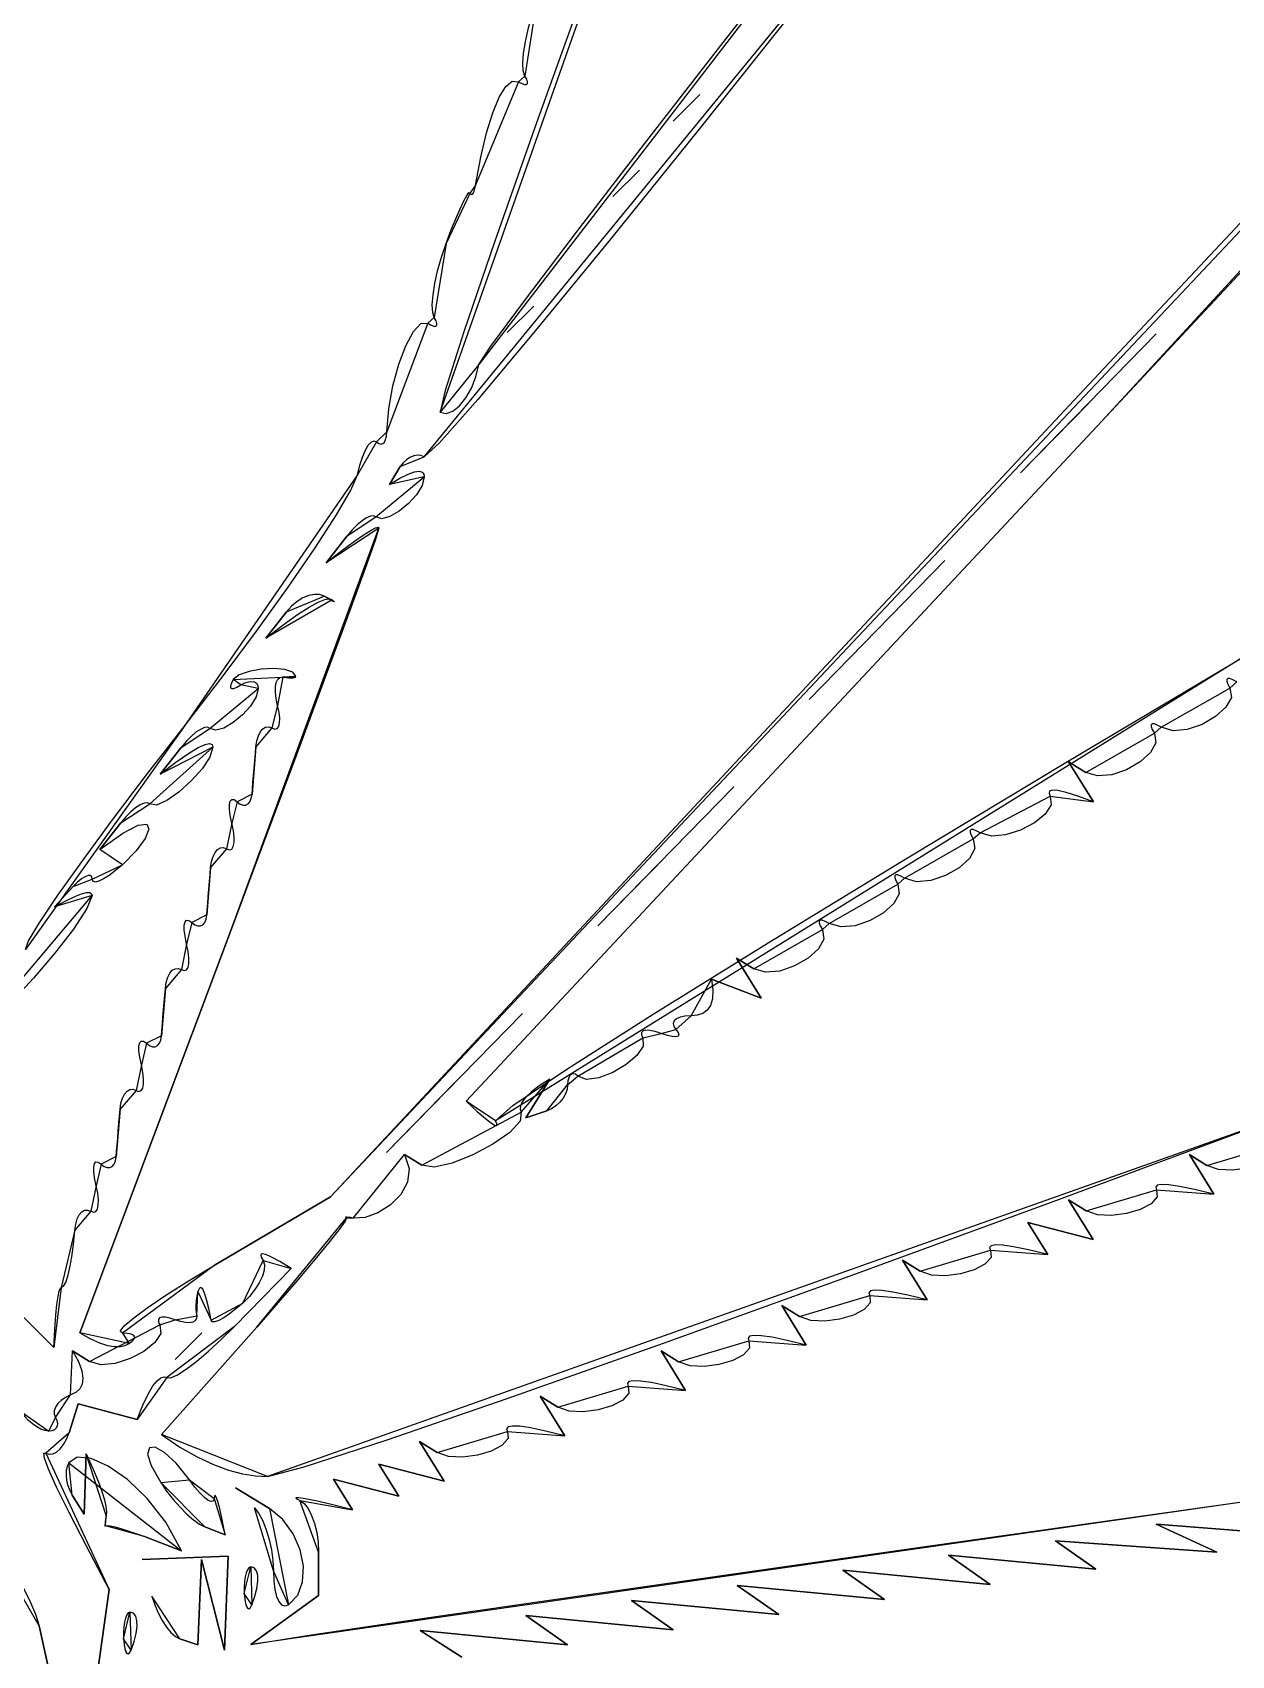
# Model space of a CAD drawing. Extents: x 0.3 to 49.4, y 16 to 54.1.
# Drawn here: x 41.019 to 44.131, y 27.29 to 31.5 of the extents above; entities that cross this region are included whole.
import ezdxf

# ---------------------------------------------------------------- set-up
doc = ezdxf.new("R2010")
doc.units = 0
doc.layers.get('0').update_dxf_attribs({"linetype": 'CONTINUOUS'})

msp = doc.modelspace()

# ---------------------------------------------------------------- linework, layer by layer
at = {"color": 178}
for points in [[(42.7755, 32.4921), (42.6097, 32.0439), (42.4588, 31.6308), (42.3271, 31.2648), (42.2188, 30.9581), (42.1383, 30.7227), (42.0898, 30.5708), (42.0776, 30.5144), (42.7755, 32.4921)], [(41.7924, 28.4794), (42.8679, 29.6324), (43.722, 30.5457), (44.375, 31.2416), (44.8473, 31.7421), (45.1594, 32.0694), (45.3317, 32.2457), (45.3846, 32.2931), (41.7924, 28.4794)], [(45.4433, 32.2833), (45.3996, 32.2302), (45.275, 32.0911), (45.0797, 31.8772), (44.8239, 31.5993), (44.5176, 31.2684), (44.1708, 30.8955), (43.7938, 30.4915), (45.4433, 32.2833)], [(42.1775, 30.6382), (42.209, 30.6862), (42.2957, 30.8036), (42.4308, 30.9813), (42.6071, 31.2103), (42.8178, 31.4815), (43.0559, 31.7859), (43.3144, 32.1144), (42.1775, 30.6382)], [(43.2862, 31.9247), (43.0072, 31.5717), (42.7488, 31.2481), (42.5188, 30.9633), (42.3248, 30.7266), (42.1745, 30.5474), (42.0756, 30.435), (42.0357, 30.3987), (43.2862, 31.9247)], [(42.297, 31.3866), (42.2928, 31.4), (42.2917, 31.4199), (42.2936, 31.4454), (42.2983, 31.4752), (42.3056, 31.5081), (42.3154, 31.543), (42.3274, 31.5787), (42.297, 31.3866)], [(42.1688, 31.1035), (42.1823, 31.1759), (42.1974, 31.2389), (42.2136, 31.2913), (42.2305, 31.332), (42.2475, 31.3597), (42.2642, 31.3734), (42.2802, 31.3719), (42.1688, 31.1035)], [(42.2802, 31.3719), (42.2891, 31.367), (42.2961, 31.3646), (42.3009, 31.3646), (42.3035, 31.3669), (42.3038, 31.3714), (42.3017, 31.378), (42.297, 31.3866), (42.2802, 31.3719)], [(42.6822, 31.2697), (42.7509, 31.3385), (42.6822, 31.2697)], [(42.7165, 31.3041), (42.6822, 31.2697), (42.7165, 31.3041)], [(42.5255, 31.0739), (42.5943, 31.1426), (42.5255, 31.0739)], [(42.5599, 31.1083), (42.5255, 31.0739), (42.5599, 31.1083)], [(42.0924, 30.9521), (42.1053, 30.9862), (42.1175, 31.0165), (42.1287, 31.0423), (42.1384, 31.0628), (42.1463, 31.077), (42.152, 31.0843), (42.1552, 31.0839), (42.0924, 30.9521)], [(42.1552, 31.0839), (42.157, 31.0805), (42.159, 31.0793), (42.1611, 31.0803), (42.1633, 31.0833), (42.1653, 31.0883), (42.1672, 31.095), (42.1688, 31.1035), (42.1552, 31.0839)], [(42.062, 30.76), (42.0578, 30.7733), (42.0567, 30.7933), (42.0586, 30.8188), (42.0633, 30.8486), (42.0706, 30.8815), (42.0804, 30.9164), (42.0924, 30.9521), (42.062, 30.76)], [(42.2513, 30.7214), (42.3201, 30.7901), (42.2513, 30.7214)], [(41.9388, 30.4641), (41.9439, 30.5235), (41.9548, 30.5831), (41.9701, 30.639), (41.9883, 30.6872), (42.0079, 30.7236), (42.0274, 30.7443), (42.0452, 30.7453), (41.9388, 30.4641)], [(42.0452, 30.7453), (42.0541, 30.7404), (42.0611, 30.738), (42.0659, 30.738), (42.0686, 30.7402), (42.0688, 30.7447), (42.0667, 30.7513), (42.062, 30.76), (42.0452, 30.7453)], [(42.2857, 30.7558), (42.2513, 30.7214), (42.2857, 30.7558)], [(43.583, 30.3571), (43.9354, 30.7177), (43.583, 30.3571)], [(42.0776, 30.5144), (42.0929, 30.511), (42.1097, 30.517), (42.1271, 30.5311), (42.1437, 30.5517), (42.1584, 30.5774), (42.1701, 30.6067), (42.1775, 30.6382), (42.0776, 30.5144)], [(43.7592, 30.5374), (43.583, 30.3571), (43.7592, 30.5374)], [(43.7938, 30.4915), (42.1443, 28.7275), (43.7938, 30.4915)], [(41.8623, 30.3523), (41.8685, 30.3769), (41.8756, 30.3982), (41.8831, 30.4158), (41.8908, 30.429), (41.8985, 30.4373), (41.9056, 30.4404), (41.9121, 30.4375), (41.8623, 30.3523)], [(41.9121, 30.4375), (41.9179, 30.4331), (41.9233, 30.4317), (41.9282, 30.4331), (41.9324, 30.4372), (41.9356, 30.4439), (41.9378, 30.4529), (41.9388, 30.4641), (41.9121, 30.4375)], [(42.0357, 30.3987), (42.0273, 30.4022), (42.0181, 30.4031), (42.0085, 30.4015), (41.9989, 30.3976), (41.9897, 30.3915), (41.9812, 30.3834), (41.9738, 30.3735), (42.0357, 30.3987)], [(41.4102, 29.6961), (41.5086, 29.8238), (41.6003, 29.9469), (41.6826, 30.0613), (41.7527, 30.1631), (41.8079, 30.2482), (41.8453, 30.3126), (41.8623, 30.3523), (41.4102, 29.6961)], [(41.9738, 30.3735), (41.9455, 30.3276), (41.9738, 30.3735)], [(41.9455, 30.3276), (41.9726, 30.3434), (41.9941, 30.3539), (42.0105, 30.3597), (42.0224, 30.3614), (42.0303, 30.3594), (42.0346, 30.3544), (42.0359, 30.3469), (41.9455, 30.3276)], [(42.0359, 30.3469), (42.0304, 30.3247), (42.0157, 30.3008), (41.9948, 30.2777), (41.9709, 30.2579), (41.9469, 30.2439), (41.9258, 30.2381), (41.9106, 30.2431), (42.0359, 30.3469)], [(41.9106, 30.2431), (41.9046, 30.2459), (41.8962, 30.2449), (41.886, 30.2404), (41.8744, 30.2328), (41.8619, 30.2223), (41.8489, 30.2092), (41.8359, 30.1938), (41.9106, 30.2431)], [(41.9184, 30.2135), (41.9081, 30.1819), (41.8788, 30.0999), (41.8329, 29.9741), (41.7728, 29.8109), (41.7007, 29.6166), (41.6192, 29.3979), (41.5305, 29.161), (41.9184, 30.2135)], [(41.7814, 30.1243), (41.8224, 30.156), (41.855, 30.1802), (41.8799, 30.1976), (41.8979, 30.2089), (41.9098, 30.2148), (41.9164, 30.2161), (41.9184, 30.2135), (41.7814, 30.1243)], [(41.8359, 30.1938), (41.7814, 30.1243), (41.8359, 30.1938)], [(43.0346, 29.7696), (43.3871, 30.1302), (43.0346, 29.7696)], [(41.6247, 29.9285), (41.67, 29.9632), (41.7072, 29.9898), (41.737, 30.009), (41.7603, 30.0216), (41.7776, 30.0285), (41.7896, 30.0303), (41.7972, 30.0279), (41.6247, 29.9285)], [(41.776, 30.0372), (41.7644, 30.0417), (41.751, 30.0423), (41.7364, 30.0394), (41.7212, 30.0331), (41.7061, 30.0237), (41.6915, 30.0115), (41.6781, 29.9966), (41.776, 30.0372)], [(41.7972, 30.0279), (41.8013, 30.0244), (41.8029, 30.0227), (41.8019, 30.0226), (41.7987, 30.024), (41.7931, 30.027), (41.7856, 30.0314), (41.776, 30.0372), (41.7972, 30.0279)], [(41.6781, 29.9966), (41.6247, 29.9285), (41.6781, 29.9966)], [(43.2109, 29.9499), (43.0346, 29.7696), (43.2109, 29.9499)], [(41.703, 29.829), (41.6951, 29.8403), (41.6743, 29.8471), (41.6454, 29.8496), (41.613, 29.848), (41.5816, 29.8426), (41.5559, 29.8335), (41.5405, 29.8211), (41.703, 29.829)], [(42.2205, 28.6771), (42.2658, 28.7165), (42.4056, 28.8108), (42.6298, 28.9536), (42.928, 29.1384), (43.2898, 29.3588), (43.705, 29.6085), (44.1633, 29.8811), (42.2205, 28.6771)], [(41.5405, 29.8211), (41.5354, 29.8117), (41.533, 29.8047), (41.5333, 29.8001), (41.5363, 29.798), (41.5417, 29.7985), (41.5496, 29.8016), (41.5599, 29.8073), (41.5405, 29.8211)], [(41.5599, 29.8073), (41.5702, 29.8127), (41.5797, 29.8158), (41.5881, 29.8166), (41.5951, 29.8153), (41.6005, 29.8118), (41.6039, 29.8062), (41.6051, 29.7985), (41.5599, 29.8073)], [(41.6552, 29.7539), (41.6513, 29.772), (41.6495, 29.7884), (41.6497, 29.8025), (41.6518, 29.8139), (41.6557, 29.8222), (41.6613, 29.8269), (41.6686, 29.8276), (41.6552, 29.7539)], [(41.6686, 29.8276), (41.6765, 29.8264), (41.6837, 29.8256), (41.6901, 29.8254), (41.6954, 29.8256), (41.6995, 29.8263), (41.7021, 29.8274), (41.703, 29.829), (41.6686, 29.8276)], [(44.144, 29.8153), (44.1338, 29.8209), (44.1261, 29.8238), (44.1209, 29.824), (44.1182, 29.8217), (44.1182, 29.8167), (44.1209, 29.8093), (44.1263, 29.7994), (44.144, 29.8153)], [(41.6051, 29.7985), (41.5995, 29.7764), (41.5848, 29.7525), (41.564, 29.7294), (41.5401, 29.7096), (41.5161, 29.6956), (41.495, 29.6898), (41.4798, 29.6948), (41.6051, 29.7985)], [(44.1263, 29.7994), (44.1301, 29.775), (44.1161, 29.7493), (44.0893, 29.7251), (44.0543, 29.7051), (44.0159, 29.6921), (43.979, 29.6887), (43.9482, 29.6978), (44.1263, 29.7994)], [(41.6406, 29.6958), (41.6482, 29.6929), (41.6541, 29.6943), (41.6582, 29.6997), (41.6604, 29.7087), (41.6608, 29.721), (41.659, 29.7362), (41.6552, 29.7539), (41.6406, 29.6958)], [(41.0008, 29.1212), (41.008, 29.1423), (41.0365, 29.1897), (41.0837, 29.2597), (41.1472, 29.3489), (41.2245, 29.4537), (41.313, 29.5706), (41.4102, 29.6961), (41.0008, 29.1212)], [(41.4798, 29.6948), (41.4737, 29.6976), (41.4654, 29.6966), (41.4552, 29.6921), (41.4436, 29.6845), (41.4311, 29.6739), (41.4181, 29.6609), (41.4051, 29.6455), (41.4798, 29.6948)], [(41.5991, 29.6469), (41.6014, 29.6625), (41.6054, 29.6757), (41.6107, 29.6863), (41.6171, 29.6939), (41.6244, 29.6982), (41.6323, 29.6989), (41.6406, 29.6958), (41.5991, 29.6469)], [(43.9305, 29.682), (43.9342, 29.6575), (43.9203, 29.6318), (43.8935, 29.6076), (43.8585, 29.5876), (43.8201, 29.5746), (43.7831, 29.5712), (43.7523, 29.5803), (43.9305, 29.682)], [(43.9482, 29.6978), (43.938, 29.7034), (43.9303, 29.7063), (43.9251, 29.7065), (43.9224, 29.7042), (43.9224, 29.6992), (43.9251, 29.6918), (43.9305, 29.682), (43.9482, 29.6978)], [(41.4876, 29.6456), (41.4799, 29.6203), (41.4597, 29.5899), (41.4314, 29.5584), (41.3992, 29.5296), (41.3676, 29.5074), (41.341, 29.4958), (41.3236, 29.4986), (41.4876, 29.6456)], [(41.3505, 29.576), (41.3916, 29.6072), (41.4242, 29.6299), (41.4491, 29.645), (41.4671, 29.6532), (41.479, 29.6555), (41.4856, 29.6527), (41.4876, 29.6456), (41.3505, 29.576)], [(41.4051, 29.6455), (41.3505, 29.576), (41.4051, 29.6455)], [(41.5891, 29.5241), (41.5902, 29.5378), (41.5915, 29.5541), (41.5929, 29.5721), (41.5945, 29.5912), (41.5961, 29.6105), (41.5977, 29.6293), (41.5991, 29.6469), (41.5891, 29.5241)], [(43.7523, 29.5803), (43.7079, 29.6077), (43.7523, 29.5803)], [(43.7079, 29.6077), (43.7721, 29.504), (43.7079, 29.6077)], [(41.5369, 29.4487), (41.5327, 29.4687), (41.5306, 29.4851), (41.5306, 29.4977), (41.5326, 29.5063), (41.5365, 29.5104), (41.5424, 29.5099), (41.5501, 29.5045), (41.5369, 29.4487)], [(41.5501, 29.5045), (41.5582, 29.4985), (41.5658, 29.4956), (41.5728, 29.4958), (41.5788, 29.4988), (41.5837, 29.5046), (41.5872, 29.5131), (41.5891, 29.5241), (41.5501, 29.5045)], [(42.4863, 29.1822), (42.8388, 29.5427), (42.4863, 29.1822)], [(43.6604, 29.5188), (43.6627, 29.4963), (43.6474, 29.4724), (43.6192, 29.4498), (43.5832, 29.431), (43.5444, 29.4186), (43.5077, 29.4153), (43.4782, 29.4236), (43.6604, 29.5188)], [(43.7721, 29.504), (43.7321, 29.5186), (43.7017, 29.5282), (43.6799, 29.5333), (43.6658, 29.5344), (43.6585, 29.532), (43.657, 29.5266), (43.6604, 29.5188), (43.7721, 29.504)], [(41.3236, 29.4986), (41.3174, 29.5014), (41.309, 29.5005), (41.2987, 29.4961), (41.287, 29.4885), (41.2744, 29.4781), (41.2614, 29.465), (41.2484, 29.4497), (41.3236, 29.4986)], [(41.2484, 29.4497), (41.1939, 29.3802), (41.2484, 29.4497)], [(41.1939, 29.3802), (41.2537, 29.423), (41.2939, 29.4437), (41.3159, 29.446), (41.3214, 29.4334), (41.3117, 29.4093), (41.2883, 29.3774), (41.2526, 29.341), (41.1939, 29.3802)], [(41.5231, 29.3825), (41.5307, 29.3798), (41.5365, 29.3818), (41.5405, 29.3882), (41.5427, 29.3985), (41.5428, 29.4122), (41.5409, 29.4291), (41.5369, 29.4487), (41.5231, 29.3825)], [(43.4782, 29.4236), (43.468, 29.4292), (43.4603, 29.4321), (43.4551, 29.4324), (43.4524, 29.43), (43.4524, 29.4251), (43.4551, 29.4177), (43.4605, 29.4078), (43.4782, 29.4236)], [(41.4816, 29.3336), (41.484, 29.3492), (41.4879, 29.3624), (41.4932, 29.373), (41.4996, 29.3805), (41.5069, 29.3849), (41.5148, 29.3856), (41.5231, 29.3825), (41.4816, 29.3336)], [(43.4605, 29.4078), (43.4643, 29.3833), (43.4503, 29.3576), (43.4235, 29.3334), (43.3885, 29.3135), (43.3501, 29.3004), (43.3132, 29.2971), (43.2824, 29.3061), (43.4605, 29.4078)], [(41.2526, 29.341), (41.2347, 29.3257), (41.2183, 29.3133), (41.2037, 29.3041), (41.1916, 29.2983), (41.1823, 29.2962), (41.1764, 29.2979), (41.1743, 29.3036), (41.2526, 29.341)], [(42.6626, 29.3624), (42.4863, 29.1822), (42.6626, 29.3624)], [(41.1743, 29.3036), (41.173, 29.3099), (41.1693, 29.3129), (41.1635, 29.3129), (41.1559, 29.3099), (41.1468, 29.3041), (41.1365, 29.2955), (41.1253, 29.2844), (41.1743, 29.3036)], [(41.4716, 29.2108), (41.4727, 29.2245), (41.474, 29.2408), (41.4754, 29.2588), (41.477, 29.2779), (41.4786, 29.2972), (41.4802, 29.316), (41.4816, 29.3336), (41.4716, 29.2108)], [(43.2824, 29.3061), (43.2722, 29.3117), (43.2645, 29.3147), (43.2593, 29.3149), (43.2566, 29.3125), (43.2566, 29.3076), (43.2592, 29.3002), (43.2647, 29.2903), (43.2824, 29.3061)], [(41.1743, 29.2609), (41.1607, 29.2275), (41.1254, 29.1743), (41.0766, 29.1109), (41.0223, 29.0468), (40.9709, 28.9918), (40.9303, 28.9553), (40.9088, 28.9472), (41.1743, 29.2609)], [(41.1253, 29.2844), (41.0764, 29.2316), (41.1253, 29.2844)], [(41.0764, 29.2316), (41.1057, 29.2475), (41.129, 29.2587), (41.1468, 29.2656), (41.1596, 29.2689), (41.1682, 29.2688), (41.1728, 29.266), (41.1743, 29.2609), (41.0764, 29.2316)], [(43.2647, 29.2903), (43.2684, 29.2658), (43.2545, 29.2401), (43.2276, 29.2159), (43.1927, 29.196), (43.1543, 29.1829), (43.1173, 29.1796), (43.0865, 29.1886), (43.2647, 29.2903)], [(41.4194, 29.1354), (41.4152, 29.1554), (41.4131, 29.1718), (41.4131, 29.1844), (41.4151, 29.1929), (41.419, 29.1971), (41.4249, 29.1966), (41.4326, 29.1912), (41.4194, 29.1354)], [(41.4326, 29.1912), (41.4407, 29.1852), (41.4483, 29.1823), (41.4553, 29.1824), (41.4613, 29.1855), (41.4662, 29.1913), (41.4697, 29.1998), (41.4716, 29.2108), (41.4326, 29.1912)], [(43.0689, 29.1728), (43.0726, 29.1483), (43.0587, 29.1226), (43.0318, 29.0984), (42.9968, 29.0785), (42.9585, 29.0654), (42.9215, 29.0621), (42.8907, 29.0711), (43.0689, 29.1728)], [(43.0865, 29.1886), (43.0764, 29.1942), (43.0686, 29.1972), (43.0634, 29.1974), (43.0608, 29.195), (43.0607, 29.1901), (43.0634, 29.1827), (43.0689, 29.1728), (43.0865, 29.1886)], [(41.5305, 29.161), (41.1426, 28.1269), (41.5305, 29.161)], [(41.4056, 29.0691), (41.4132, 29.0665), (41.419, 29.0685), (41.423, 29.0749), (41.4252, 29.0851), (41.4253, 29.0989), (41.4235, 29.1158), (41.4194, 29.1354), (41.4056, 29.0691)], [(42.8907, 29.0711), (42.8463, 29.0986), (42.8907, 29.0711)], [(42.8463, 29.0986), (42.9104, 28.9948), (42.8463, 29.0986)], [(41.3642, 29.0202), (41.3665, 29.0358), (41.3704, 29.0491), (41.3757, 29.0596), (41.3821, 29.0672), (41.3894, 29.0715), (41.3974, 29.0723), (41.4056, 29.0691), (41.3642, 29.0202)], [(41.3541, 28.8975), (41.3552, 28.9112), (41.3565, 28.9275), (41.358, 28.9455), (41.3595, 28.9645), (41.3611, 28.9838), (41.3627, 29.0027), (41.3642, 29.0202), (41.3541, 28.8975)], [(42.781, 29.0445), (42.7847, 29.016), (42.7837, 28.9934), (42.7787, 28.976), (42.77, 28.9635), (42.7584, 28.9552), (42.7442, 28.9505), (42.7281, 28.9491), (42.781, 29.0445)], [(42.9104, 28.9948), (42.781, 29.0445), (42.9104, 28.9948)], [(41.938, 28.5947), (42.2905, 28.9552), (41.938, 28.5947)], [(42.7281, 28.9491), (42.7123, 28.9481), (42.6996, 28.9454), (42.6901, 28.9413), (42.6841, 28.9358), (42.6817, 28.9292), (42.6833, 28.9217), (42.689, 28.9135), (42.7281, 28.9491)], [(41.3019, 28.822), (41.2977, 28.842), (41.2956, 28.8585), (41.2956, 28.8711), (41.2976, 28.8796), (41.3015, 28.8838), (41.3074, 28.8833), (41.3151, 28.8779), (41.3019, 28.822)], [(41.3151, 28.8779), (41.3232, 28.8719), (41.3308, 28.869), (41.3378, 28.8691), (41.3438, 28.8722), (41.3487, 28.878), (41.3522, 28.8864), (41.3541, 28.8975), (41.3151, 28.8779)], [(42.6029, 28.8921), (42.604, 28.8709), (42.5878, 28.8467), (42.5596, 28.8228), (42.5248, 28.8023), (42.4887, 28.7884), (42.4566, 28.7842), (42.434, 28.7928), (42.6029, 28.8921)], [(42.6507, 28.9035), (42.6348, 28.9085), (42.6215, 28.9112), (42.6111, 28.9116), (42.6037, 28.9099), (42.5998, 28.906), (42.5994, 28.9001), (42.6029, 28.8921), (42.6507, 28.9035)], [(42.689, 28.9135), (42.6949, 28.9057), (42.6968, 28.8999), (42.6947, 28.8963), (42.6889, 28.8948), (42.6795, 28.8955), (42.6668, 28.8984), (42.6507, 28.9035), (42.689, 28.9135)], [(41.2881, 28.7558), (41.2957, 28.7531), (41.3015, 28.7552), (41.3055, 28.7615), (41.3077, 28.7718), (41.3078, 28.7856), (41.306, 28.8025), (41.3019, 28.822), (41.2881, 28.7558)], [(42.434, 28.7928), (42.4281, 28.7975), (42.4226, 28.7992), (42.4178, 28.7983), (42.4137, 28.7947), (42.4107, 28.7887), (42.4087, 28.7804), (42.408, 28.7699), (42.434, 28.7928)], [(41.2467, 28.7069), (41.249, 28.7225), (41.2529, 28.7358), (41.2582, 28.7463), (41.2646, 28.7539), (41.2719, 28.7582), (41.2799, 28.7589), (41.2881, 28.7558), (41.2467, 28.7069)], [(42.1143, 28.775), (41.938, 28.5947), (42.1143, 28.775)], [(42.3614, 28.7852), (42.3344, 28.7675), (42.3139, 28.7518), (42.2994, 28.738), (42.2902, 28.726), (42.2855, 28.7157), (42.2849, 28.7068), (42.2877, 28.6993), (42.3614, 28.7852)], [(42.2992, 28.6846), (42.3614, 28.7852), (42.2992, 28.6846)], [(42.408, 28.7699), (42.4066, 28.7582), (42.4024, 28.7465), (42.396, 28.7353), (42.3876, 28.7249), (42.3775, 28.7157), (42.366, 28.7082), (42.3536, 28.7028), (42.408, 28.7699)], [(42.1443, 28.7275), (42.1733, 28.7012), (42.1951, 28.6825), (42.2104, 28.6708), (42.2199, 28.6651), (42.2243, 28.6648), (42.2243, 28.669), (42.2205, 28.6771), (42.1443, 28.7275)], [(41.2366, 28.5841), (41.2377, 28.5979), (41.239, 28.6141), (41.2405, 28.6322), (41.242, 28.6512), (41.2436, 28.6705), (41.2452, 28.6893), (41.2467, 28.7069), (41.2366, 28.5841)], [(41.6293, 27.7548), (41.7239, 27.7793), (41.9373, 27.8488), (42.2536, 27.9578), (42.6569, 28.1006), (43.1312, 28.2716), (43.6607, 28.4652), (44.2294, 28.6756), (41.6293, 27.7548)], [(42.2877, 28.6993), (42.2848, 28.6759), (42.2577, 28.6469), (42.214, 28.6163), (42.1616, 28.5883), (42.1083, 28.5671), (42.0617, 28.5568), (42.0298, 28.5615), (42.2877, 28.6993)], [(42.3536, 28.7028), (42.2992, 28.6846), (42.3536, 28.7028)], [(41.1976, 28.5645), (41.2057, 28.5585), (41.2133, 28.5557), (41.2203, 28.5558), (41.2263, 28.5588), (41.2312, 28.5646), (41.2347, 28.5731), (41.2366, 28.5841), (41.1976, 28.5645)], [(41.9847, 28.5894), (41.9971, 28.5531), (41.9925, 28.5179), (41.9747, 28.4857), (41.9478, 28.4584), (41.9156, 28.4379), (41.8822, 28.426), (41.8515, 28.4248), (41.9847, 28.5894)], [(42.0298, 28.5615), (41.9847, 28.5894), (42.0298, 28.5615)], [(44.0668, 28.5612), (44.0213, 28.5894), (44.0668, 28.5612)], [(44.0213, 28.5894), (44.0848, 28.4866), (44.0213, 28.5894)], [(44.2493, 28.6156), (44.2508, 28.5969), (44.2351, 28.5793), (44.2069, 28.5645), (44.1712, 28.5539), (44.1328, 28.5489), (44.0964, 28.5508), (44.0668, 28.5612), (44.2493, 28.6156)], [(41.1844, 28.5087), (41.1802, 28.5287), (41.1781, 28.5452), (41.1781, 28.5578), (41.1801, 28.5663), (41.184, 28.5704), (41.1899, 28.57), (41.1976, 28.5645), (41.1844, 28.5087)], [(41.1706, 28.4425), (41.1782, 28.4398), (41.184, 28.4419), (41.188, 28.4482), (41.1902, 28.4585), (41.1903, 28.4723), (41.1885, 28.4891), (41.1844, 28.5087), (41.1706, 28.4425)], [(43.936, 28.4981), (43.9375, 28.4794), (43.9217, 28.4618), (43.8936, 28.4471), (43.8579, 28.4364), (43.8194, 28.4314), (43.783, 28.4333), (43.7535, 28.4438), (43.936, 28.4981)], [(44.0848, 28.4866), (44.0347, 28.499), (43.996, 28.507), (43.9677, 28.5112), (43.9486, 28.5119), (43.9377, 28.5097), (43.9338, 28.505), (43.936, 28.4981), (44.0848, 28.4866)], [(41.4931, 28.3034), (41.7924, 28.4794), (41.4931, 28.3034)], [(43.7535, 28.4438), (43.7079, 28.4719), (43.7535, 28.4438)], [(43.7079, 28.4719), (43.7715, 28.3691), (43.7079, 28.4719)], [(41.1292, 28.3936), (41.1315, 28.4092), (41.1354, 28.4224), (41.1407, 28.433), (41.1471, 28.4406), (41.1544, 28.4449), (41.1624, 28.4456), (41.1706, 28.4425), (41.1292, 28.3936)], [(41.8343, 28.4253), (41.8309, 28.4168), (41.8152, 28.3948), (41.7885, 28.361), (41.7524, 28.317), (41.7081, 28.2647), (41.6572, 28.2058), (41.6011, 28.142), (41.8343, 28.4253)], [(41.8515, 28.4248), (41.8448, 28.4258), (41.8393, 28.4265), (41.8352, 28.427), (41.8325, 28.427), (41.8314, 28.4268), (41.832, 28.4262), (41.8343, 28.4253), (41.8515, 28.4248)], [(43.7715, 28.3691), (43.6024, 28.4133), (43.7715, 28.3691)], [(43.6024, 28.4133), (43.654, 28.33), (43.6024, 28.4133)], [(41.0938, 28.2444), (41.0998, 28.2478), (41.1056, 28.2579), (41.1112, 28.2742), (41.1164, 28.2963), (41.1212, 28.3238), (41.1255, 28.3564), (41.1292, 28.3936), (41.0938, 28.2444)], [(41.6905, 28.2941), (41.6612, 28.3117), (41.6394, 28.3234), (41.6245, 28.3299), (41.6156, 28.3317), (41.612, 28.3293), (41.613, 28.3234), (41.6177, 28.3144), (41.6905, 28.2941)], [(43.5051, 28.3415), (43.5066, 28.3227), (43.4909, 28.3052), (43.4628, 28.2904), (43.4271, 28.2797), (43.3886, 28.2747), (43.3522, 28.2767), (43.3227, 28.2871), (43.5051, 28.3415)], [(43.654, 28.33), (43.6039, 28.3423), (43.5652, 28.3504), (43.5369, 28.3545), (43.5178, 28.3553), (43.5069, 28.3531), (43.503, 28.3483), (43.5051, 28.3415), (43.654, 28.33)], [(41.2526, 28.1266), (41.2471, 28.1314), (41.2574, 28.1449), (41.2819, 28.1659), (41.3192, 28.1933), (41.3678, 28.2261), (41.4263, 28.2632), (41.4931, 28.3034), (41.2526, 28.1266)], [(41.5435, 28.1436), (41.6905, 28.2941), (41.5435, 28.1436)], [(41.6177, 28.3144), (41.6213, 28.3034), (41.6207, 28.2897), (41.6161, 28.274), (41.6079, 28.257), (41.5965, 28.2392), (41.5821, 28.2215), (41.565, 28.2044), (41.6177, 28.3144)], [(43.3227, 28.2871), (43.2771, 28.3153), (43.3227, 28.2871)], [(43.2771, 28.3153), (43.3406, 28.2125), (43.2771, 28.3153)], [(40.9001, 28.264), (41.0748, 28.0893), (40.9001, 28.264)], [(41.0748, 28.0893), (41.0774, 28.1357), (41.0801, 28.1726), (41.0829, 28.2008), (41.0856, 28.2212), (41.0884, 28.2347), (41.0911, 28.2421), (41.0938, 28.2444), (41.0748, 28.0893)], [(41.4487, 28.2346), (41.4467, 28.227), (41.4452, 28.2182), (41.4441, 28.2087), (41.4436, 28.1989), (41.4436, 28.1891), (41.4442, 28.1796), (41.4454, 28.1711), (41.4487, 28.2346)], [(41.4827, 28.16), (41.4766, 28.1898), (41.471, 28.2131), (41.4658, 28.23), (41.461, 28.2406), (41.4566, 28.2448), (41.4525, 28.2428), (41.4487, 28.2346), (41.4827, 28.16)], [(41.565, 28.2044), (41.5472, 28.1891), (41.5306, 28.1763), (41.5156, 28.1663), (41.5028, 28.1594), (41.4928, 28.1559), (41.4859, 28.156), (41.4827, 28.16), (41.565, 28.2044)], [(43.1918, 28.224), (43.1933, 28.2052), (43.1776, 28.1877), (43.1495, 28.1729), (43.1138, 28.1623), (43.0753, 28.1572), (43.0389, 28.1592), (43.0094, 28.1696), (43.1918, 28.224)], [(43.3406, 28.2125), (43.2906, 28.2248), (43.2519, 28.2329), (43.2236, 28.2371), (43.2045, 28.2378), (43.1935, 28.2356), (43.1897, 28.2308), (43.1918, 28.224), (43.3406, 28.2125)], [(41.3893, 28.1608), (41.3756, 28.1653), (41.3642, 28.1676), (41.3553, 28.1677), (41.3492, 28.1657), (41.346, 28.1617), (41.3461, 28.1558), (41.3496, 28.148), (41.3893, 28.1608)], [(41.4454, 28.1711), (41.4452, 28.1639), (41.4418, 28.1585), (41.4356, 28.155), (41.4268, 28.1534), (41.416, 28.1538), (41.4034, 28.1563), (41.3893, 28.1608), (41.4454, 28.1711)], [(43.0094, 28.1696), (42.9638, 28.1978), (43.0094, 28.1696)], [(42.9638, 28.1978), (43.0273, 28.095), (42.9638, 28.1978)], [(41.1426, 28.1269), (41.1697, 28.1116), (41.1934, 28.1008), (41.214, 28.0942), (41.2317, 28.0912), (41.2469, 28.0914), (41.2597, 28.0943), (41.2703, 28.0995), (41.1426, 28.1269)], [(41.3496, 28.148), (41.352, 28.1255), (41.3366, 28.1016), (41.3084, 28.079), (41.2724, 28.0602), (41.2336, 28.0478), (41.1969, 28.0445), (41.1674, 28.0528), (41.3496, 28.148)], [(41.2703, 28.0995), (41.2788, 28.1059), (41.2835, 28.1116), (41.2845, 28.1165), (41.2818, 28.1206), (41.2756, 28.1237), (41.2658, 28.1257), (41.2526, 28.1266), (41.2703, 28.0995)], [(41.6011, 28.142), (41.3541, 27.8634), (41.6011, 28.142)], [(41.3679, 28.0108), (41.3783, 28.0107), (41.3954, 28.0184), (41.4182, 28.0329), (41.4454, 28.0535), (41.4761, 28.0794), (41.5092, 28.1097), (41.5435, 28.1436), (41.3679, 28.0108)], [(41.3897, 28.0581), (41.4585, 28.1269), (41.3897, 28.0581)], [(43.0273, 28.095), (42.9772, 28.1073), (42.9386, 28.1154), (42.9102, 28.1196), (42.8912, 28.1203), (42.8802, 28.1181), (42.8764, 28.1133), (42.8785, 28.1065), (43.0273, 28.095)], [(41.123, 28.0803), (41.1384, 28.0523), (41.1472, 28.0288), (41.1503, 28.0096), (41.1483, 27.994), (41.1418, 27.9819), (41.1316, 27.9726), (41.1182, 27.9659), (41.123, 28.0803)], [(41.1674, 28.0528), (41.123, 28.0803), (41.1674, 28.0528)], [(41.4241, 28.0925), (41.3897, 28.0581), (41.4241, 28.0925)], [(42.696, 28.0521), (42.6505, 28.0803), (42.696, 28.0521)], [(42.6505, 28.0803), (42.714, 27.9775), (42.6505, 28.0803)], [(42.8785, 28.1065), (42.88, 28.0877), (42.8643, 28.0702), (42.8362, 28.0554), (42.8004, 28.0448), (42.762, 28.0397), (42.7256, 28.0417), (42.696, 28.0521), (42.8785, 28.1065)], [(41.2908, 27.9026), (41.3061, 27.9398), (41.3197, 27.9684), (41.3319, 27.9892), (41.3427, 28.003), (41.3522, 28.0107), (41.3606, 28.013), (41.3679, 28.0108), (41.2908, 27.9026)], [(42.714, 27.9775), (42.6639, 27.9899), (42.6253, 27.9979), (42.5969, 28.0021), (42.5778, 28.0028), (42.5669, 28.0006), (42.563, 27.9958), (42.5652, 27.989), (42.714, 27.9775)], [(41.1182, 27.9659), (41.1049, 27.9596), (41.0937, 27.952), (41.0849, 27.9435), (41.0788, 27.9344), (41.0756, 27.9252), (41.0756, 27.916), (41.0789, 27.9074), (41.1182, 27.9659)], [(42.3827, 27.9346), (42.3371, 27.9628), (42.3827, 27.9346)], [(42.3371, 27.9628), (42.4007, 27.86), (42.3371, 27.9628)], [(42.5652, 27.989), (42.5667, 27.9702), (42.5509, 27.9527), (42.5228, 27.9379), (42.4871, 27.9273), (42.4487, 27.9222), (42.4123, 27.9242), (42.3827, 27.9346), (42.5652, 27.989)], [(41.0614, 27.8723), (41.0517, 27.8736), (41.0411, 27.8773), (41.0303, 27.8831), (41.0195, 27.8907), (41.0093, 27.8998), (40.9999, 27.9101), (40.992, 27.9213), (41.0614, 27.8723)], [(41.1141, 27.8677), (41.1378, 27.9426), (41.1141, 27.8677)], [(41.1378, 27.9426), (41.2908, 27.9026), (41.1378, 27.9426)], [(41.0538, 27.8154), (41.0628, 27.8123), (41.0722, 27.8132), (41.0818, 27.8178), (41.0912, 27.826), (41.0999, 27.8372), (41.1077, 27.8512), (41.1141, 27.8677), (41.0538, 27.8154)], [(41.0789, 27.9074), (41.0828, 27.8994), (41.0844, 27.892), (41.0838, 27.8855), (41.0811, 27.8801), (41.0764, 27.8759), (41.0698, 27.8733), (41.0614, 27.8723), (41.0789, 27.9074)], [(42.2519, 27.8715), (42.2533, 27.8527), (42.2376, 27.8352), (42.2095, 27.8204), (42.1738, 27.8098), (42.1353, 27.8047), (42.0989, 27.8067), (42.0694, 27.8171), (42.2519, 27.8715)], [(42.4007, 27.86), (42.3506, 27.8724), (42.3119, 27.8804), (42.2836, 27.8846), (42.2645, 27.8853), (42.2536, 27.8831), (42.2497, 27.8783), (42.2519, 27.8715), (42.4007, 27.86)], [(41.4266, 27.7461), (41.3923, 27.7892), (41.362, 27.8171), (41.338, 27.8302), (41.3226, 27.8286), (41.3182, 27.8127), (41.3273, 27.7826), (41.352, 27.7385), (41.4266, 27.7461)], [(41.3541, 27.8634), (41.4019, 27.8309), (41.4468, 27.8051), (41.4888, 27.7853), (41.528, 27.7711), (41.5644, 27.7616), (41.5982, 27.7564), (41.6293, 27.7548), (41.3541, 27.8634)], [(42.0694, 27.8171), (42.0238, 27.8453), (42.0694, 27.8171)], [(42.0238, 27.8453), (42.0873, 27.7425), (42.0238, 27.8453)], [(41.2187, 27.4611), (41.1593, 27.5734), (41.1142, 27.6613), (41.0819, 27.7271), (41.0611, 27.7732), (41.0504, 27.8017), (41.0484, 27.8151), (41.0538, 27.8154), (41.2187, 27.4611)], [(41.1133, 27.7903), (41.1091, 27.7809), (41.1068, 27.7697), (41.1064, 27.7574), (41.1078, 27.7443), (41.111, 27.731), (41.1159, 27.718), (41.1224, 27.7059), (41.1133, 27.7903)], [(41.4062, 27.5621), (41.3652, 27.6358), (41.3171, 27.6977), (41.2661, 27.7466), (41.2161, 27.7815), (41.1713, 27.8012), (41.1356, 27.8045), (41.1133, 27.7903), (41.4062, 27.5621)], [(41.1534, 27.6569), (41.1584, 27.8136), (41.1534, 27.6569)], [(41.1584, 27.8136), (41.1759, 27.7751), (41.1894, 27.7426), (41.1993, 27.7157), (41.2061, 27.6937), (41.21, 27.6763), (41.2114, 27.6629), (41.2108, 27.653), (41.1584, 27.8136)], [(42.0873, 27.7425), (41.9183, 27.7867), (42.0873, 27.7425)], [(41.9183, 27.7867), (41.9698, 27.7033), (41.9183, 27.7867)], [(41.4906, 27.6972), (41.4883, 27.6908), (41.4831, 27.6893), (41.4753, 27.6926), (41.4654, 27.7002), (41.4537, 27.7118), (41.4407, 27.7272), (41.4266, 27.7461), (41.4906, 27.6972)], [(41.9698, 27.7033), (41.8008, 27.7475), (41.9698, 27.7033)], [(41.8008, 27.7475), (41.8499, 27.6681), (41.8008, 27.7475)], [(41.1224, 27.7059), (41.1534, 27.6569), (41.1224, 27.7059)], [(41.352, 27.7385), (41.3675, 27.7164), (41.3845, 27.695), (41.4023, 27.675), (41.42, 27.6572), (41.4371, 27.6423), (41.4529, 27.6309), (41.4665, 27.6238), (41.352, 27.7385)], [(41.5191, 27.6036), (41.5114, 27.642), (41.5051, 27.6704), (41.5001, 27.6899), (41.4963, 27.7013), (41.4935, 27.7056), (41.4917, 27.7039), (41.4906, 27.6972), (41.5191, 27.6036)], [(41.6345, 27.6717), (41.5464, 27.7249), (41.6345, 27.6717)], [(41.5855, 27.3191), (41.7371, 27.3429), (41.9999, 27.3818), (42.3596, 27.4339), (42.8016, 27.497), (43.3116, 27.5693), (43.875, 27.6488), (44.4773, 27.7335), (41.5855, 27.3191)], [(41.8499, 27.6681), (41.7955, 27.6815), (41.755, 27.691), (41.7269, 27.6968), (41.7101, 27.6995), (41.703, 27.6994), (41.7044, 27.6969), (41.7128, 27.6925), (41.8499, 27.6681)], [(41.5953, 27.6733), (41.6065, 27.6585), (41.6168, 27.6392), (41.6259, 27.6164), (41.6335, 27.591), (41.6393, 27.5641), (41.643, 27.5367), (41.6443, 27.5097), (41.5953, 27.6733)], [(41.6834, 27.4219), (41.7077, 27.4467), (41.7204, 27.4811), (41.7222, 27.5215), (41.7138, 27.5644), (41.6959, 27.6061), (41.6692, 27.643), (41.6345, 27.6717), (41.6834, 27.4219)], [(41.7128, 27.6925), (41.724, 27.6843), (41.7343, 27.6712), (41.7434, 27.6537), (41.751, 27.6329), (41.7568, 27.6094), (41.7605, 27.5842), (41.7618, 27.558), (41.7128, 27.6925)], [(40.8745, 27.6472), (40.9065, 27.6061), (40.9371, 27.5625), (40.9655, 27.5181), (40.9906, 27.4747), (41.0115, 27.4338), (41.0271, 27.3973), (41.0364, 27.3669), (40.8745, 27.6472)], [(41.2108, 27.653), (41.2094, 27.6452), (41.2083, 27.6384), (41.2077, 27.6329), (41.2074, 27.6288), (41.2075, 27.6263), (41.2079, 27.6255), (41.2088, 27.6266), (41.2108, 27.653)], [(41.2088, 27.6266), (41.2124, 27.6276), (41.2207, 27.6267), (41.233, 27.624), (41.2486, 27.6197), (41.2671, 27.6139), (41.2877, 27.6069), (41.3098, 27.5988), (41.2088, 27.6266)], [(41.4665, 27.6238), (41.5191, 27.6036), (41.4665, 27.6238)], [(44.3663, 27.5968), (43.9354, 27.6311), (44.3663, 27.5968)], [(43.9354, 27.6311), (44.0921, 27.5583), (43.9354, 27.6311)], [(41.3098, 27.5988), (41.4062, 27.5621), (41.3098, 27.5988)], [(44.0921, 27.5583), (43.6742, 27.5873), (44.0921, 27.5583)], [(43.6742, 27.5873), (43.7788, 27.5139), (43.6742, 27.5873)], [(41.5268, 27.5478), (41.304, 27.5394), (41.5268, 27.5478)], [(41.4484, 27.3175), (41.4577, 27.5394), (41.4484, 27.3175)], [(41.4577, 27.5394), (41.5175, 27.3044), (41.4577, 27.5394)], [(41.5175, 27.3044), (41.5268, 27.5478), (41.5175, 27.3044)], [(41.7618, 27.558), (41.7618, 27.446), (41.7618, 27.558)], [(43.7788, 27.5139), (43.3962, 27.5506), (43.7788, 27.5139)], [(43.3962, 27.5506), (43.5046, 27.4747), (43.3962, 27.5506)], [(41.5855, 27.5198), (41.5811, 27.518), (41.5772, 27.5128), (41.574, 27.5047), (41.5714, 27.4941), (41.5697, 27.4814), (41.5688, 27.467), (41.569, 27.4513), (41.5855, 27.5198)], [(41.5886, 27.4219), (41.5967, 27.444), (41.6019, 27.4644), (41.6043, 27.4826), (41.6038, 27.4979), (41.6005, 27.5097), (41.5944, 27.5172), (41.5855, 27.5198), (41.5886, 27.4219)], [(41.6443, 27.5097), (41.6453, 27.4837), (41.6481, 27.4616), (41.6526, 27.4436), (41.6585, 27.4302), (41.6658, 27.4219), (41.6741, 27.419), (41.6834, 27.4219), (41.6443, 27.5097)], [(43.5046, 27.4747), (43.122, 27.5114), (43.5046, 27.4747)], [(43.122, 27.5114), (43.2305, 27.4356), (43.122, 27.5114)], [(41.1879, 27.2457), (41.2187, 27.4611), (41.1879, 27.2457)], [(41.569, 27.4513), (41.5702, 27.4367), (41.5721, 27.4252), (41.5746, 27.4171), (41.5776, 27.4126), (41.5811, 27.4117), (41.5848, 27.4148), (41.5886, 27.4219), (41.569, 27.4513)], [(41.7618, 27.446), (41.5855, 27.3191), (41.7618, 27.446)], [(43.2305, 27.4356), (42.8478, 27.4722), (43.2305, 27.4356)], [(42.8478, 27.4722), (42.9563, 27.3964), (42.8478, 27.4722)], [(41.3294, 27.4441), (41.3364, 27.4219), (41.3453, 27.4006), (41.3556, 27.3811), (41.3668, 27.3639), (41.3785, 27.3497), (41.3902, 27.3392), (41.4016, 27.3331), (41.3294, 27.4441)], [(42.9563, 27.3964), (42.5737, 27.4331), (42.9563, 27.3964)], [(42.5737, 27.4331), (42.6822, 27.3572), (42.5737, 27.4331)], [(41.0364, 27.3669), (41.0614, 27.253), (41.0364, 27.3669)], [(41.2722, 27.4023), (41.2678, 27.4005), (41.2639, 27.3954), (41.2607, 27.3872), (41.2581, 27.3766), (41.2564, 27.3639), (41.2555, 27.3495), (41.2557, 27.3338), (41.2722, 27.4023)], [(41.2753, 27.3044), (41.2834, 27.3265), (41.2886, 27.3469), (41.2909, 27.3651), (41.2905, 27.3804), (41.2872, 27.3922), (41.2811, 27.3997), (41.2722, 27.4023), (41.2753, 27.3044)], [(42.6822, 27.3572), (42.2995, 27.3939), (42.6822, 27.3572)], [(42.2995, 27.3939), (42.408, 27.3181), (42.2995, 27.3939)], [(41.2557, 27.3338), (41.2569, 27.3192), (41.2588, 27.3077), (41.2613, 27.2996), (41.2643, 27.2951), (41.2677, 27.2942), (41.2714, 27.2973), (41.2753, 27.3044), (41.2557, 27.3338)], [(41.4016, 27.3331), (41.4484, 27.3175), (41.4016, 27.3331)], [(42.408, 27.3181), (42.0254, 27.3547), (42.408, 27.3181)], [(42.0254, 27.3547), (42.1338, 27.286), (42.0254, 27.3547)]]:
    msp.add_lwpolyline(points, dxfattribs=at)

doc.saveas('drawing.dxf')
